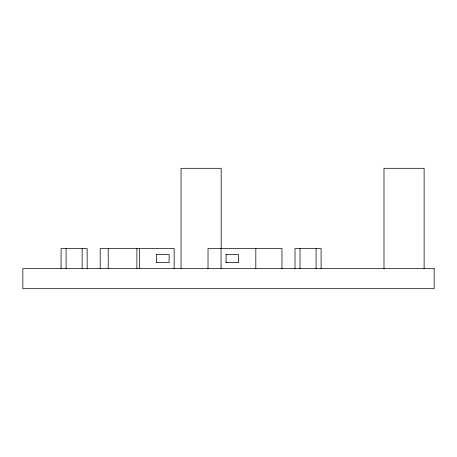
<?xml version="1.0" encoding="UTF-8"?>
<svg xmlns="http://www.w3.org/2000/svg" width="457" height="457" viewBox="0 0 457 457"><rect width="100%" height="100%" fill="white"/><g stroke="black" fill="none" stroke-linecap="round" stroke-linejoin="round"><path stroke-width="0.69" d="M156.334 254.583L169.113 254.583L169.113 262.609L156.334 262.609M225.838 254.583L238.611 254.583L238.611 262.609L225.838 262.609M424.119 268.625L424.119 168.307L383.994 168.307L383.994 268.625M321.1 268.625L321.1 248.562L295.016 248.562L295.016 268.625M316.084 248.562L316.084 268.625M300.032 248.562L300.032 268.625M281.975 268.625L281.975 248.562L208.021 248.562L208.021 268.625M255.817 248.562L255.817 268.625M226.101 254.583L226.101 262.609M221.182 248.705L221.182 168.307L181.058 168.307L181.058 268.625M221.062 248.562L221.062 268.625M174.151 268.625L174.151 248.562L100.197 248.562L100.197 268.625M156.602 254.583L156.602 262.609M139.402 248.562L139.402 268.625M136.894 248.562L136.894 268.625M108.223 248.562L108.223 268.625M87.156 268.625L87.156 248.562L61.072 248.562L61.072 268.625M82.14 248.562L82.14 268.625M66.088 248.562L66.088 268.625M434.15 268.625L22.85 268.625L22.85 288.693L434.15 288.693L434.15 268.625"/></g></svg>
